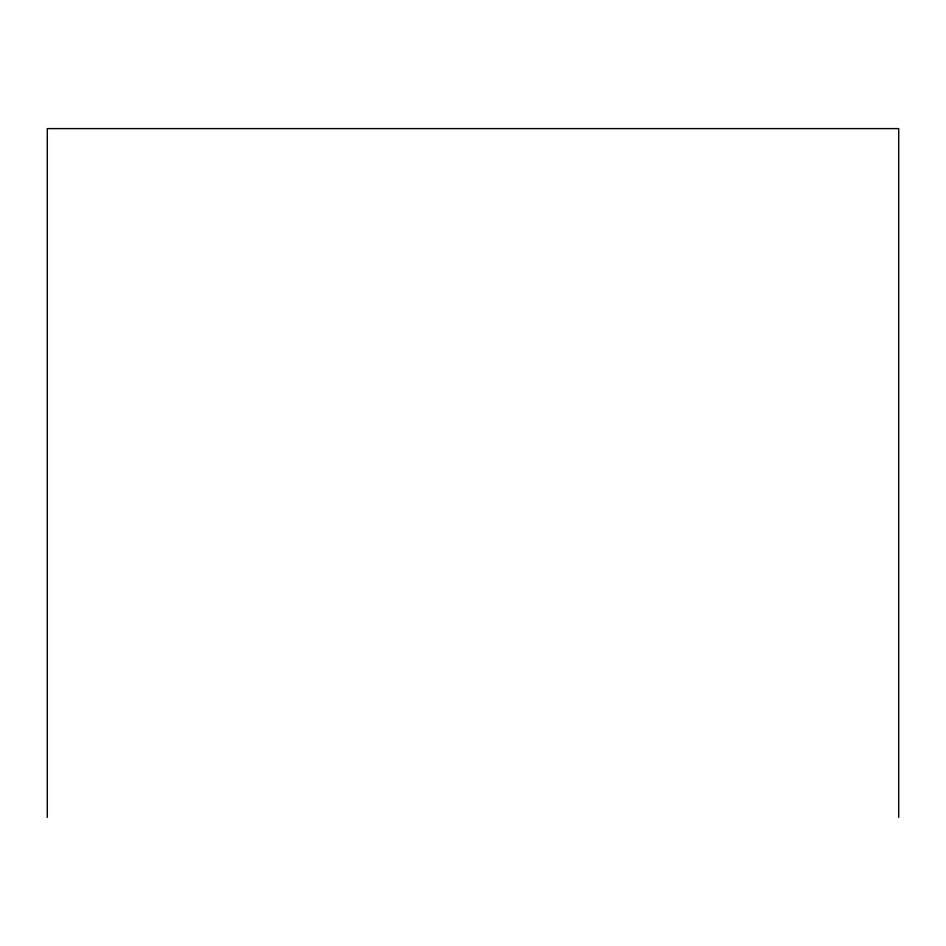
<?xml version="1.0" encoding="UTF-8"?>
<svg xmlns="http://www.w3.org/2000/svg" width="946" height="946" viewBox="0 0 946 946"><rect width="100%" height="100%" fill="white"/><g stroke="black" fill="none" stroke-linecap="round" stroke-linejoin="round"><path stroke-width="1.42" d="M898.7 817.391L898.7 128.609L47.3 128.609L47.3 817.391"/></g></svg>
